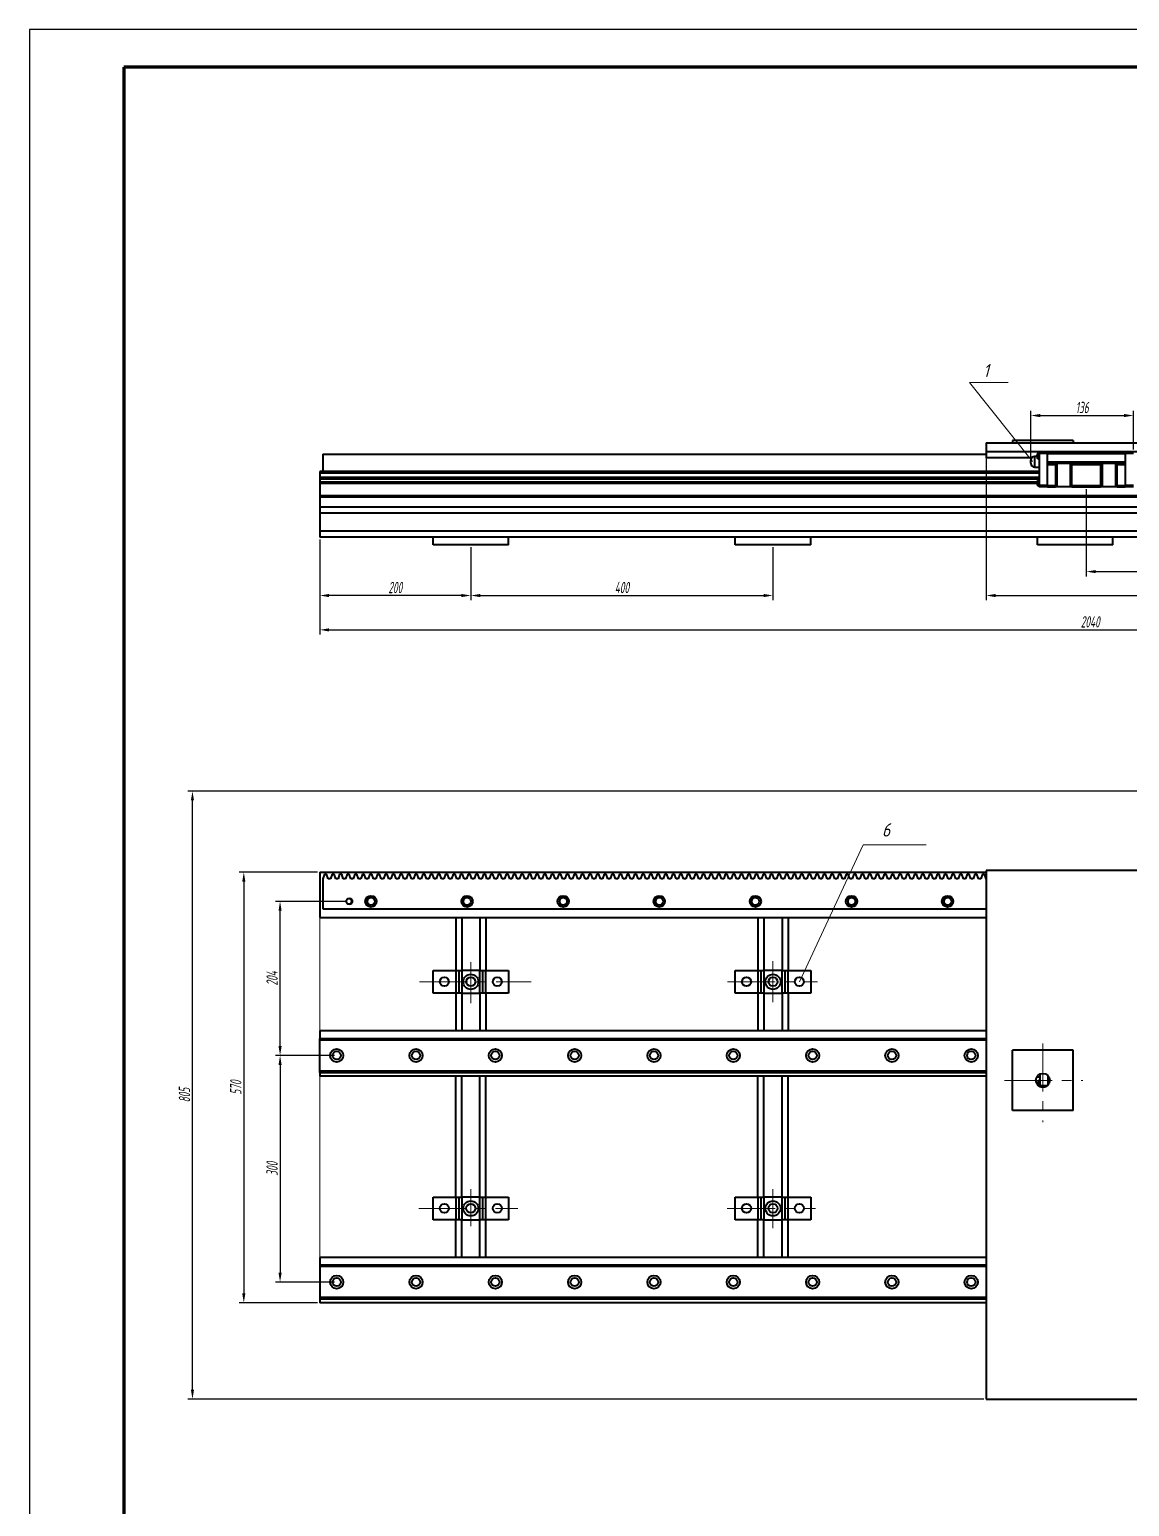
# Model space of a CAD drawing. Header units: millimetres. Extents: x -841 to 0, y 0 to 594.
# Drawn here: x -841.3 to -550.1, y 202.5 to 593.5 of the extents above; entities that cross this region are included whole.
import ezdxf

# ---------------------------------------------------------------- set-up
doc = ezdxf.new("R2010")
doc.units = ezdxf.units.MM
doc.linetypes.add('CENTERX2', pattern=[20.32, 12.7, -2.54, 2.54, -2.54])
doc.layers.add('xishixian', color=7, linetype='Continuous')
for name, color, linetype, lineweight in [('zushixian', 7, 'Continuous', 70), ('中心线层', 1, 'CENTERX2', 15), ('标注层', 4, 'Continuous', 15), ('轮廓实线层', 7, 'Continuous', 40)]:
    doc.layers.add(name, color=color, linetype=linetype, lineweight=lineweight)
doc.styles.add('abc123', font='gbeitc.shx', dxfattribs={"width": 0.7})
doc.styles.get("Standard").update_dxf_attribs({"font": 'gbeitc.shx', "height": 3.5, "bigfont": 'gbcbig.shx'})
doc.dimstyles.new('ISO-25', dxfattribs={"dimtxt": 3, "dimasz": 2.5, "dimexe": 1.25, "dimexo": 0.625, "dimtad": 1, "dimtoh": 1, "dimdec": 0, "dimlfac": 5, "dimdsep": 46, "dimtxsty": 'abc123', "dimcen": 2.5, "dimclrd": 3, "dimadec": 0, "dimazin": 0, "dimtfac": 1, "dimtdec": 0, "dimtmove": 0, "dimatfit": 3, "dimfxl": 1, "dimarcsym": 0})

# ---------------------------------------------------------------- blocks, each defined once
blk = doc.blocks.new('*D64')
at = {"layer": 'Defpoints', "color": 0, "transparency": 16777216}
for p in [(-760.02, 321.92), (-775.02, 261.92), (-760.02, 261.92)]:
    blk.add_point(p, dxfattribs=at)
at = {"layer": '标注层', "color": 0, "lineweight": -2, "transparency": 16777216}
for p, q in [((-760.64, 321.92), (-776.27, 321.92)), ((-760.64, 261.92), (-776.27, 261.92))]:
    blk.add_line(p, q, dxfattribs=at)
at = {"layer": '标注层', "color": 3, "lineweight": -2, "transparency": 16777216}
blk.add_line((-775.02, 319.42), (-775.02, 264.42), dxfattribs=at)
at = {"layer": '标注层', "color": 3, "transparency": 16777216}
for points in [[(-775.43, 319.42), (-774.6, 319.42), (-775.02, 321.92)], [(-775.43, 264.42), (-774.6, 264.42), (-775.02, 261.92)]]:
    blk.add_solid(points, dxfattribs=at)
at = {"layer": '标注层', "color": 0, "transparency": 16777216, "insert": (-777.14, 291.92), "char_height": 3, "attachment_point": 5, "rotation": 90, "style": 'abc123'}
blk.add_mtext('300', dxfattribs=at)
blk = doc.blocks.new('*D65')
at = {"layer": 'Defpoints', "color": 0, "transparency": 16777216}
for p in [(-775.02, 362.72), (-756.68, 362.72), (-760.02, 321.92)]:
    blk.add_point(p, dxfattribs=at)
at = {"layer": '标注层', "color": 0, "lineweight": -2, "transparency": 16777216}
for p, q in [((-757.3, 362.72), (-776.27, 362.72)), ((-760.64, 321.92), (-776.27, 321.92))]:
    blk.add_line(p, q, dxfattribs=at)
at = {"layer": '标注层', "color": 3, "lineweight": -2, "transparency": 16777216}
blk.add_line((-775.02, 324.42), (-775.02, 360.22), dxfattribs=at)
at = {"layer": '标注层', "color": 3, "transparency": 16777216}
for points in [[(-775.43, 360.22), (-774.6, 360.22), (-775.02, 362.72)], [(-775.43, 324.42), (-774.6, 324.42), (-775.02, 321.92)]]:
    blk.add_solid(points, dxfattribs=at)
at = {"layer": '标注层', "color": 0, "transparency": 16777216, "insert": (-777.14, 342.32), "char_height": 3, "attachment_point": 5, "rotation": 90, "style": 'abc123'}
blk.add_mtext('204', dxfattribs=at)
blk = doc.blocks.new('*D66')
at = {"layer": 'Defpoints', "color": 0, "transparency": 16777216}
for p in [(-561.56, 472.5), (-496.56, 472.5), (-496.56, 450.01)]:
    blk.add_point(p, dxfattribs=at)
at = {"layer": '标注层', "color": 0, "lineweight": -2, "transparency": 16777216}
for p, q in [((-561.56, 471.88), (-561.56, 448.76)), ((-496.56, 471.88), (-496.56, 448.76))]:
    blk.add_line(p, q, dxfattribs=at)
at = {"layer": '标注层', "color": 3, "lineweight": -2, "transparency": 16777216}
blk.add_line((-559.06, 450.01), (-499.06, 450.01), dxfattribs=at)
at = {"layer": '标注层', "color": 3, "transparency": 16777216}
for points in [[(-559.06, 450.42), (-559.06, 449.59), (-561.56, 450.01)], [(-499.06, 450.42), (-499.06, 449.59), (-496.56, 450.01)]]:
    blk.add_solid(points, dxfattribs=at)
at = {"layer": '标注层', "color": 0, "transparency": 16777216, "insert": (-529.06, 452.13), "char_height": 3, "attachment_point": 5, "style": 'abc123'}
blk.add_mtext('325', dxfattribs=at)
blk = doc.blocks.new('*D67')
at = {"layer": 'Defpoints', "color": 0, "transparency": 16777216}
for p in [(-764.52, 459.1), (-356.52, 459.1), (-356.52, 434.59)]:
    blk.add_point(p, dxfattribs=at)
at = {"layer": '标注层', "color": 0, "lineweight": -2, "transparency": 16777216}
for p, q in [((-764.52, 458.48), (-764.52, 433.34)), ((-356.52, 458.48), (-356.52, 433.34))]:
    blk.add_line(p, q, dxfattribs=at)
at = {"layer": '标注层', "color": 3, "lineweight": -2, "transparency": 16777216}
blk.add_line((-762.02, 434.59), (-359.02, 434.59), dxfattribs=at)
at = {"layer": '标注层', "color": 3, "transparency": 16777216}
for points in [[(-762.02, 435), (-762.02, 434.17), (-764.52, 434.59)], [(-359.02, 435), (-359.02, 434.17), (-356.52, 434.59)]]:
    blk.add_solid(points, dxfattribs=at)
at = {"layer": '标注层', "color": 0, "transparency": 16777216, "insert": (-560.52, 436.71), "char_height": 3, "attachment_point": 5, "style": 'abc123'}
blk.add_mtext('2040', dxfattribs=at)
blk = doc.blocks.new('*D68')
at = {"layer": 'Defpoints', "color": 0, "transparency": 16777216}
for p in [(-764.52, 370.42), (-784.62, 256.42), (-764.52, 256.42)]:
    blk.add_point(p, dxfattribs=at)
at = {"layer": '标注层', "color": 0, "lineweight": -2, "transparency": 16777216}
for p, q in [((-765.14, 370.42), (-785.87, 370.42)), ((-765.14, 256.42), (-785.87, 256.42))]:
    blk.add_line(p, q, dxfattribs=at)
at = {"layer": '标注层', "color": 3, "lineweight": -2, "transparency": 16777216}
blk.add_line((-784.62, 367.92), (-784.62, 258.92), dxfattribs=at)
at = {"layer": '标注层', "color": 3, "transparency": 16777216}
for points in [[(-785.04, 367.92), (-784.2, 367.92), (-784.62, 370.42)], [(-785.04, 258.92), (-784.2, 258.92), (-784.62, 256.42)]]:
    blk.add_solid(points, dxfattribs=at)
at = {"layer": '标注层', "color": 0, "transparency": 16777216, "insert": (-786.74, 313.42), "char_height": 3, "attachment_point": 5, "rotation": 90, "style": 'abc123'}
blk.add_mtext('570', dxfattribs=at)
blk = doc.blocks.new('*D69')
at = {"layer": 'Defpoints', "color": 0, "transparency": 16777216}
for p in [(-588.06, 484.1), (-472.06, 484.1), (-472.06, 443.68)]:
    blk.add_point(p, dxfattribs=at)
at = {"layer": '标注层', "color": 0, "lineweight": -2, "transparency": 16777216}
for p, q in [((-588.06, 483.48), (-588.06, 442.43)), ((-472.06, 483.48), (-472.06, 442.43))]:
    blk.add_line(p, q, dxfattribs=at)
at = {"layer": '标注层', "color": 3, "lineweight": -2, "transparency": 16777216}
blk.add_line((-585.56, 443.68), (-474.56, 443.68), dxfattribs=at)
at = {"layer": '标注层', "color": 3, "transparency": 16777216}
for points in [[(-585.56, 444.1), (-585.56, 443.26), (-588.06, 443.68)], [(-474.56, 444.1), (-474.56, 443.26), (-472.06, 443.68)]]:
    blk.add_solid(points, dxfattribs=at)
at = {"layer": '标注层', "color": 0, "transparency": 16777216, "insert": (-530.06, 445.8), "char_height": 3, "attachment_point": 5, "style": 'abc123'}
blk.add_mtext('580', dxfattribs=at)
blk = doc.blocks.new('*D75')
at = {"layer": 'Defpoints', "color": 0, "transparency": 16777216}
for p in [(-798.21, 391.92), (-497.72, 391.92), (-588.06, 230.92)]:
    blk.add_point(p, dxfattribs=at)
at = {"layer": '标注层', "color": 0, "lineweight": -2, "transparency": 16777216}
for p, q in [((-498.35, 391.92), (-799.46, 391.92)), ((-588.68, 230.92), (-799.46, 230.92))]:
    blk.add_line(p, q, dxfattribs=at)
at = {"layer": '标注层', "color": 3, "lineweight": -2, "transparency": 16777216}
blk.add_line((-798.21, 233.42), (-798.21, 389.42), dxfattribs=at)
at = {"layer": '标注层', "color": 3, "transparency": 16777216}
for points in [[(-798.63, 389.42), (-797.8, 389.42), (-798.21, 391.92)], [(-798.63, 233.42), (-797.8, 233.42), (-798.21, 230.92)]]:
    blk.add_solid(points, dxfattribs=at)
at = {"layer": '标注层', "color": 0, "transparency": 16777216, "insert": (-800.34, 311.42), "char_height": 3, "attachment_point": 5, "rotation": 90, "style": 'abc123'}
blk.add_mtext('805', dxfattribs=at)
blk = doc.blocks.new('*D77')
at = {"layer": 'Defpoints', "color": 0, "transparency": 16777216}
for p in [(-724.52, 457.1), (-644.52, 457.1), (-644.52, 443.68)]:
    blk.add_point(p, dxfattribs=at)
at = {"layer": '标注层', "color": 0, "lineweight": -2, "transparency": 16777216}
for p, q in [((-724.52, 456.48), (-724.52, 442.43)), ((-644.52, 456.48), (-644.52, 442.43))]:
    blk.add_line(p, q, dxfattribs=at)
at = {"layer": '标注层', "color": 3, "lineweight": -2, "transparency": 16777216}
blk.add_line((-722.02, 443.68), (-647.02, 443.68), dxfattribs=at)
at = {"layer": '标注层', "color": 3, "transparency": 16777216}
for points in [[(-722.02, 444.1), (-722.02, 443.26), (-724.52, 443.68)], [(-647.02, 444.1), (-647.02, 443.26), (-644.52, 443.68)]]:
    blk.add_solid(points, dxfattribs=at)
at = {"layer": '标注层', "color": 0, "transparency": 16777216, "insert": (-684.52, 445.8), "char_height": 3, "attachment_point": 5, "style": 'abc123'}
blk.add_mtext('400', dxfattribs=at)
blk = doc.blocks.new('*D78')
at = {"layer": 'Defpoints', "color": 0, "transparency": 16777216}
for p in [(-764.52, 459.1), (-724.52, 457.1), (-764.52, 443.68)]:
    blk.add_point(p, dxfattribs=at)
at = {"layer": '标注层', "color": 0, "lineweight": -2, "transparency": 16777216}
for p, q in [((-764.52, 458.48), (-764.52, 442.43)), ((-724.52, 456.48), (-724.52, 442.43))]:
    blk.add_line(p, q, dxfattribs=at)
at = {"layer": '标注层', "color": 3, "lineweight": -2, "transparency": 16777216}
blk.add_line((-727.02, 443.68), (-762.02, 443.68), dxfattribs=at)
at = {"layer": '标注层', "color": 3, "transparency": 16777216}
for points in [[(-762.02, 444.1), (-762.02, 443.26), (-764.52, 443.68)], [(-727.02, 444.1), (-727.02, 443.26), (-724.52, 443.68)]]:
    blk.add_solid(points, dxfattribs=at)
at = {"layer": '标注层', "color": 0, "transparency": 16777216, "insert": (-744.52, 445.8), "char_height": 3, "attachment_point": 5, "style": 'abc123'}
blk.add_mtext('200', dxfattribs=at)
blk = doc.blocks.new('*D79')
at = {"layer": 'Defpoints', "color": 0, "transparency": 16777216}
for p in [(-549.06, 491.33), (-549.06, 481.7), (-576.26, 479.1)]:
    blk.add_point(p, dxfattribs=at)
at = {"layer": '标注层', "color": 0, "lineweight": -2, "transparency": 16777216}
for p, q in [((-576.26, 479.73), (-576.26, 492.58)), ((-549.06, 482.33), (-549.06, 492.58))]:
    blk.add_line(p, q, dxfattribs=at)
at = {"layer": '标注层', "color": 3, "lineweight": -2, "transparency": 16777216}
blk.add_line((-573.76, 491.33), (-551.56, 491.33), dxfattribs=at)
at = {"layer": '标注层', "color": 3, "transparency": 16777216}
for points in [[(-573.76, 491.75), (-573.76, 490.91), (-576.26, 491.33)], [(-551.56, 491.75), (-551.56, 490.91), (-549.06, 491.33)]]:
    blk.add_solid(points, dxfattribs=at)
at = {"layer": '标注层', "color": 0, "transparency": 16777216, "insert": (-562.66, 493.45), "char_height": 3, "attachment_point": 5, "style": 'abc123'}
blk.add_mtext('136', dxfattribs=at)

msp = doc.modelspace()

# ---------------------------------------------------------------- linework, layer by layer
at = {"layer": 'xishixian'}
for p, q in [((-0.35, 593.52), (-841.35, 593.52)), ((-841.35, 593.52), (-841.35, -0.48))]:
    msp.add_line(p, q, dxfattribs=at)
at = {"layer": 'zushixian'}
for p, q in [((-10.35, 583.52), (-816.35, 583.52)), ((-816.35, 583.52), (-816.35, 9.52))]:
    msp.add_line(p, q, dxfattribs=at)
at = {"layer": '中心线层'}
for p, q in [((-724.52, 346.65), (-724.52, 335.73)), ((-644.52, 346.87), (-644.52, 336.01)), ((-738.13, 341.42), (-708.52, 341.42)), ((-656.6, 341.42), (-632.71, 341.42)), ((-573.06, 325.06), (-573.06, 304.25)), ((-583.26, 315.32), (-562.51, 315.32)), ((-724.52, 286.49), (-724.52, 276.71)), ((-644.52, 286.49), (-644.52, 276.21)), ((-738.32, 281.42), (-712.09, 281.42)), ((-656.64, 281.42), (-633.3, 281.42))]:
    msp.add_line(p, q, dxfattribs=at)
at = {"layer": '标注层'}
for p, q in [((-575.8, 479.13), (-592.48, 500.05)), ((-592.48, 500.05), (-582.23, 500.05)), ((-637.52, 341.42), (-620.61, 377.65)), ((-620.61, 377.65), (-603.99, 377.65)), ((-764.52, 370.42), (-764.52, 256.42))]:
    msp.add_line(p, q, dxfattribs=at)
at = {"layer": '轮廓实线层', "color": 7, "linetype": 'Continuous', "lineweight": 40}
for p, q in [((-763.68, 481.1), (-763.68, 476.5)), ((-763.68, 481.1), (-588.06, 481.1)), ((-588.06, 484.1), (-472.06, 484.1)), ((-588.06, 484.1), (-588.06, 481.7)), ((-472.06, 481.7), (-588.06, 481.7)), ((-588.06, 481.7), (-588.06, 480.1)), ((-565.06, 484.7), (-581.06, 484.7)), ((-581.06, 484.7), (-581.06, 484.1)), ((-574.06, 481.3), (-574.06, 481.7)), ((-571.86, 481.3), (-574.06, 481.3)), ((-574.06, 481.3), (-574.06, 472.9)), ((-571.91, 481.65), (-571.91, 481.7)), ((-571.86, 481.65), (-571.91, 481.65)), ((-571.86, 481.3), (-571.86, 481.7)), ((-571.86, 481.3), (-551.26, 481.3)), ((-571.86, 479.1), (-571.86, 481.3)), ((-565.06, 484.7), (-565.06, 484.1)), ((-551.26, 481.7), (-551.26, 481.3)), ((-551.21, 481.65), (-551.26, 481.65)), ((-551.26, 481.3), (-551.26, 479.1)), ((-549.06, 481.3), (-551.26, 481.3)), ((-551.21, 481.65), (-551.21, 481.7)), ((-576.06, 480.1), (-588.06, 480.1)), ((-576.26, 479.1), (-576.26, 479.5)), ((-576.26, 478.7), (-576.26, 479.1)), ((-574.64, 480.5), (-575.26, 480.5)), ((-575.26, 477.7), (-574.06, 477.7)), ((-574.64, 480.7), (-574.64, 480.7)), ((-574.58, 480.66), (-574.64, 480.67)), ((-574.64, 480.62), (-574.64, 480.62)), ((-574.64, 480.62), (-574.64, 480.62)), ((-574.63, 480.59), (-574.64, 480.59)), ((-574.64, 480.59), (-574.64, 480.56)), ((-574.64, 480.51), (-574.64, 480.51)), ((-574.63, 480.48), (-574.64, 480.47)), ((-571.86, 479.1), (-551.26, 479.1)), ((-571.86, 478.7), (-571.86, 479.1)), ((-571.86, 478.7), (-551.26, 478.7)), ((-571.86, 478.37), (-571.86, 478.7)), ((-571.86, 478.37), (-569.76, 478.37)), ((-571.86, 472.83), (-571.86, 478.37)), ((-569.76, 478.7), (-569.76, 478.37)), ((-569.76, 478.37), (-569.76, 472.83)), ((-569.36, 478.7), (-569.36, 472.5)), ((-565.76, 472.5), (-565.76, 478.7)), ((-565.36, 478.37), (-565.36, 478.7)), ((-565.36, 478.37), (-557.76, 478.37)), ((-565.36, 472.83), (-565.36, 478.37)), ((-557.76, 478.7), (-557.76, 478.37)), ((-557.76, 478.37), (-557.76, 472.83)), ((-557.36, 478.7), (-557.36, 472.5)), ((-553.76, 472.5), (-553.76, 478.7)), ((-553.36, 478.37), (-553.36, 478.7)), ((-553.36, 478.37), (-551.26, 478.37)), ((-553.36, 472.83), (-553.36, 478.37)), ((-551.26, 479.1), (-551.26, 478.7)), ((-551.26, 478.7), (-551.26, 478.37)), ((-551.26, 478.37), (-551.26, 472.83)), ((-574.06, 476.5), (-764.52, 476.5)), ((-764.52, 476.5), (-764.52, 476.1)), ((-764.52, 476.1), (-764.52, 474.9)), ((-574.06, 474.9), (-764.52, 474.9)), ((-764.52, 474.9), (-764.52, 474.5)), ((-574.06, 474.5), (-764.52, 474.5)), ((-764.52, 474.5), (-764.52, 473.7)), ((-574.61, 473.7), (-764.52, 473.7)), ((-764.52, 473.7), (-764.52, 473.3)), ((-574.64, 473.3), (-764.52, 473.3)), ((-764.52, 473.3), (-764.52, 470.1)), ((-574.58, 473.52), (-574.64, 473.53)), ((-574.63, 473.45), (-574.64, 473.45)), ((-574.63, 473.34), (-574.64, 473.34)), ((-356.52, 470.1), (-764.52, 470.1)), ((-764.52, 470.1), (-764.52, 469.7)), ((-356.52, 469.7), (-764.52, 469.7)), ((-764.52, 469.7), (-764.52, 467.1)), ((-574.06, 472.9), (-571.86, 472.9)), ((-574.06, 472.5), (-574.06, 472.9)), ((-571.86, 472.5), (-574.06, 472.5)), ((-571.86, 472.83), (-569.76, 472.83)), ((-571.86, 472.5), (-571.86, 472.83)), ((-571.86, 472.5), (-569.76, 472.5)), ((-569.76, 472.83), (-569.76, 472.5)), ((-569.76, 472.5), (-569.76, 472.5)), ((-569.36, 472.5), (-569.76, 472.5)), ((-565.76, 472.5), (-569.36, 472.5)), ((-565.36, 472.5), (-565.76, 472.5)), ((-565.36, 472.83), (-557.76, 472.83)), ((-565.36, 472.5), (-565.36, 472.83)), ((-565.36, 472.5), (-557.76, 472.5)), ((-565.36, 472.5), (-565.36, 472.5)), ((-557.76, 472.83), (-557.76, 472.5)), ((-557.76, 472.5), (-557.76, 472.5)), ((-557.36, 472.5), (-557.76, 472.5)), ((-553.76, 472.5), (-557.36, 472.5)), ((-553.36, 472.5), (-553.76, 472.5)), ((-553.36, 472.83), (-551.26, 472.83)), ((-553.36, 472.5), (-553.36, 472.83)), ((-553.36, 472.5), (-551.26, 472.5)), ((-553.36, 472.5), (-553.36, 472.5)), ((-551.26, 472.9), (-549.06, 472.9)), ((-551.26, 472.83), (-551.26, 472.5)), ((-549.06, 472.5), (-551.26, 472.5)), ((-764.52, 467.1), (-764.52, 465.5)), ((-356.52, 467.1), (-764.52, 467.1)), ((-356.52, 465.5), (-764.52, 465.5)), ((-764.52, 465.5), (-764.52, 460.7)), ((-356.52, 460.7), (-764.52, 460.7)), ((-764.52, 460.7), (-764.52, 459.1)), ((-356.52, 459.1), (-764.52, 459.1)), ((-734.52, 457.1), (-734.52, 459.1)), ((-714.52, 457.1), (-714.52, 459.1)), ((-654.52, 457.1), (-654.52, 459.1)), ((-634.52, 457.1), (-634.52, 459.1)), ((-574.52, 457.1), (-574.52, 459.1)), ((-554.52, 457.1), (-554.52, 459.1)), ((-714.52, 457.1), (-734.52, 457.1)), ((-634.52, 457.1), (-654.52, 457.1)), ((-554.52, 457.1), (-574.52, 457.1)), ((-764.52, 370.42), (-764.52, 358.42)), ((-764.52, 370.42), (-588.06, 370.42)), ((-763.24, 369.92), (-763.68, 368.72)), ((-763.68, 368.72), (-763.68, 360.72)), ((-762.72, 369.92), (-763.24, 369.92)), ((-762.28, 368.72), (-762.72, 369.92)), ((-761.68, 368.72), (-762.28, 368.72)), ((-761.24, 369.92), (-761.68, 368.72)), ((-760.71, 369.92), (-761.24, 369.92)), ((-760.28, 368.72), (-760.71, 369.92)), ((-759.68, 368.72), (-760.28, 368.72)), ((-759.24, 369.92), (-759.68, 368.72)), ((-758.71, 369.92), (-759.24, 369.92)), ((-758.28, 368.72), (-758.71, 369.92)), ((-757.67, 368.72), (-758.28, 368.72)), ((-757.24, 369.92), (-757.67, 368.72)), ((-756.71, 369.92), (-757.24, 369.92)), ((-756.27, 368.72), (-756.71, 369.92)), ((-755.67, 368.72), (-756.27, 368.72)), ((-755.24, 369.92), (-755.67, 368.72)), ((-754.71, 369.92), (-755.24, 369.92)), ((-754.27, 368.72), (-754.71, 369.92)), ((-753.67, 368.72), (-754.27, 368.72)), ((-753.23, 369.92), (-753.67, 368.72)), ((-752.71, 369.92), (-753.23, 369.92)), ((-752.27, 368.72), (-752.71, 369.92)), ((-751.67, 368.72), (-752.27, 368.72)), ((-751.23, 369.92), (-751.67, 368.72)), ((-750.7, 369.92), (-751.23, 369.92)), ((-750.27, 368.72), (-750.7, 369.92)), ((-749.67, 368.72), (-750.27, 368.72)), ((-749.23, 369.92), (-749.67, 368.72)), ((-748.7, 369.92), (-749.23, 369.92)), ((-748.27, 368.72), (-748.7, 369.92)), ((-747.66, 368.72), (-748.27, 368.72)), ((-747.23, 369.92), (-747.66, 368.72)), ((-746.7, 369.92), (-747.23, 369.92)), ((-746.26, 368.72), (-746.7, 369.92)), ((-745.66, 368.72), (-746.26, 368.72)), ((-745.23, 369.92), (-745.66, 368.72)), ((-744.7, 369.92), (-745.23, 369.92)), ((-744.26, 368.72), (-744.7, 369.92)), ((-743.66, 368.72), (-744.26, 368.72)), ((-743.22, 369.92), (-743.66, 368.72)), ((-742.7, 369.92), (-743.22, 369.92)), ((-742.26, 368.72), (-742.7, 369.92)), ((-741.66, 368.72), (-742.26, 368.72)), ((-741.22, 369.92), (-741.66, 368.72)), ((-740.69, 369.92), (-741.22, 369.92)), ((-740.26, 368.72), (-740.69, 369.92)), ((-739.66, 368.72), (-740.26, 368.72)), ((-739.22, 369.92), (-739.66, 368.72)), ((-738.69, 369.92), (-739.22, 369.92)), ((-738.26, 368.72), (-738.69, 369.92)), ((-737.65, 368.72), (-738.26, 368.72)), ((-737.22, 369.92), (-737.65, 368.72)), ((-736.69, 369.92), (-737.22, 369.92)), ((-736.25, 368.72), (-736.69, 369.92)), ((-735.65, 368.72), (-736.25, 368.72)), ((-735.22, 369.92), (-735.65, 368.72)), ((-734.69, 369.92), (-735.22, 369.92)), ((-734.25, 368.72), (-734.69, 369.92)), ((-733.65, 368.72), (-734.25, 368.72)), ((-733.21, 369.92), (-733.65, 368.72)), ((-732.69, 369.92), (-733.21, 369.92)), ((-732.25, 368.72), (-732.69, 369.92)), ((-731.65, 368.72), (-732.25, 368.72)), ((-731.21, 369.92), (-731.65, 368.72)), ((-730.68, 369.92), (-731.21, 369.92)), ((-730.25, 368.72), (-730.68, 369.92)), ((-729.65, 368.72), (-730.25, 368.72)), ((-729.21, 369.92), (-729.65, 368.72)), ((-728.68, 369.92), (-729.21, 369.92)), ((-728.25, 368.72), (-728.68, 369.92)), ((-727.64, 368.72), (-728.25, 368.72)), ((-727.21, 369.92), (-727.64, 368.72)), ((-726.68, 369.92), (-727.21, 369.92)), ((-726.24, 368.72), (-726.68, 369.92)), ((-725.64, 368.72), (-726.24, 368.72)), ((-725.21, 369.92), (-725.64, 368.72)), ((-724.68, 369.92), (-725.21, 369.92)), ((-724.24, 368.72), (-724.68, 369.92)), ((-723.64, 368.72), (-724.24, 368.72)), ((-723.2, 369.92), (-723.64, 368.72)), ((-722.68, 369.92), (-723.2, 369.92)), ((-722.24, 368.72), (-722.68, 369.92)), ((-721.64, 368.72), (-722.24, 368.72)), ((-721.2, 369.92), (-721.64, 368.72)), ((-720.67, 369.92), (-721.2, 369.92)), ((-720.24, 368.72), (-720.67, 369.92)), ((-719.64, 368.72), (-720.24, 368.72)), ((-719.2, 369.92), (-719.64, 368.72)), ((-718.67, 369.92), (-719.2, 369.92)), ((-718.24, 368.72), (-718.67, 369.92)), ((-717.63, 368.72), (-718.24, 368.72)), ((-717.2, 369.92), (-717.63, 368.72)), ((-716.67, 369.92), (-717.2, 369.92)), ((-716.23, 368.72), (-716.67, 369.92)), ((-715.63, 368.72), (-716.23, 368.72)), ((-715.2, 369.92), (-715.63, 368.72)), ((-714.67, 369.92), (-715.2, 369.92)), ((-714.23, 368.72), (-714.67, 369.92)), ((-713.63, 368.72), (-714.23, 368.72)), ((-713.19, 369.92), (-713.63, 368.72)), ((-712.67, 369.92), (-713.19, 369.92)), ((-712.23, 368.72), (-712.67, 369.92)), ((-711.63, 368.72), (-712.23, 368.72)), ((-711.19, 369.92), (-711.63, 368.72)), ((-710.66, 369.92), (-711.19, 369.92)), ((-710.23, 368.72), (-710.66, 369.92)), ((-709.63, 368.72), (-710.23, 368.72)), ((-709.19, 369.92), (-709.63, 368.72)), ((-708.66, 369.92), (-709.19, 369.92)), ((-708.23, 368.72), (-708.66, 369.92)), ((-707.62, 368.72), (-708.23, 368.72)), ((-707.19, 369.92), (-707.62, 368.72)), ((-706.66, 369.92), (-707.19, 369.92)), ((-706.22, 368.72), (-706.66, 369.92)), ((-705.62, 368.72), (-706.22, 368.72)), ((-705.19, 369.92), (-705.62, 368.72)), ((-704.66, 369.92), (-705.19, 369.92)), ((-704.22, 368.72), (-704.66, 369.92)), ((-703.62, 368.72), (-704.22, 368.72)), ((-703.18, 369.92), (-703.62, 368.72)), ((-702.66, 369.92), (-703.18, 369.92)), ((-702.22, 368.72), (-702.66, 369.92)), ((-701.62, 368.72), (-702.22, 368.72)), ((-701.18, 369.92), (-701.62, 368.72)), ((-700.65, 369.92), (-701.18, 369.92)), ((-700.22, 368.72), (-700.65, 369.92)), ((-699.62, 368.72), (-700.22, 368.72)), ((-699.18, 369.92), (-699.62, 368.72)), ((-698.65, 369.92), (-699.18, 369.92)), ((-698.22, 368.72), (-698.65, 369.92)), ((-697.61, 368.72), (-698.22, 368.72)), ((-697.18, 369.92), (-697.61, 368.72)), ((-696.65, 369.92), (-697.18, 369.92)), ((-696.21, 368.72), (-696.65, 369.92)), ((-695.61, 368.72), (-696.21, 368.72)), ((-695.18, 369.92), (-695.61, 368.72)), ((-694.65, 369.92), (-695.18, 369.92)), ((-694.21, 368.72), (-694.65, 369.92)), ((-693.61, 368.72), (-694.21, 368.72)), ((-693.17, 369.92), (-693.61, 368.72)), ((-692.65, 369.92), (-693.17, 369.92)), ((-692.21, 368.72), (-692.65, 369.92)), ((-691.61, 368.72), (-692.21, 368.72)), ((-691.17, 369.92), (-691.61, 368.72)), ((-690.64, 369.92), (-691.17, 369.92)), ((-690.21, 368.72), (-690.64, 369.92)), ((-689.61, 368.72), (-690.21, 368.72)), ((-689.17, 369.92), (-689.61, 368.72)), ((-688.64, 369.92), (-689.17, 369.92)), ((-688.21, 368.72), (-688.64, 369.92)), ((-687.6, 368.72), (-688.21, 368.72)), ((-687.17, 369.92), (-687.6, 368.72)), ((-686.64, 369.92), (-687.17, 369.92)), ((-686.2, 368.72), (-686.64, 369.92)), ((-685.6, 368.72), (-686.2, 368.72)), ((-685.17, 369.92), (-685.6, 368.72)), ((-684.64, 369.92), (-685.17, 369.92)), ((-684.2, 368.72), (-684.64, 369.92)), ((-683.6, 368.72), (-684.2, 368.72)), ((-683.16, 369.92), (-683.6, 368.72)), ((-682.64, 369.92), (-683.16, 369.92)), ((-682.2, 368.72), (-682.64, 369.92)), ((-681.6, 368.72), (-682.2, 368.72)), ((-681.16, 369.92), (-681.6, 368.72)), ((-680.63, 369.92), (-681.16, 369.92)), ((-680.2, 368.72), (-680.63, 369.92)), ((-679.6, 368.72), (-680.2, 368.72)), ((-679.16, 369.92), (-679.6, 368.72)), ((-678.63, 369.92), (-679.16, 369.92)), ((-678.2, 368.72), (-678.63, 369.92)), ((-677.59, 368.72), (-678.2, 368.72)), ((-677.16, 369.92), (-677.59, 368.72)), ((-676.63, 369.92), (-677.16, 369.92)), ((-676.19, 368.72), (-676.63, 369.92)), ((-675.59, 368.72), (-676.19, 368.72)), ((-675.16, 369.92), (-675.59, 368.72)), ((-674.63, 369.92), (-675.16, 369.92)), ((-674.19, 368.72), (-674.63, 369.92)), ((-673.59, 368.72), (-674.19, 368.72)), ((-673.15, 369.92), (-673.59, 368.72)), ((-672.63, 369.92), (-673.15, 369.92)), ((-672.19, 368.72), (-672.63, 369.92)), ((-671.59, 368.72), (-672.19, 368.72)), ((-671.15, 369.92), (-671.59, 368.72)), ((-670.62, 369.92), (-671.15, 369.92)), ((-670.19, 368.72), (-670.62, 369.92)), ((-669.59, 368.72), (-670.19, 368.72)), ((-669.15, 369.92), (-669.59, 368.72)), ((-668.62, 369.92), (-669.15, 369.92)), ((-668.19, 368.72), (-668.62, 369.92)), ((-667.58, 368.72), (-668.19, 368.72)), ((-667.15, 369.92), (-667.58, 368.72)), ((-666.62, 369.92), (-667.15, 369.92)), ((-666.18, 368.72), (-666.62, 369.92)), ((-665.58, 368.72), (-666.18, 368.72)), ((-665.15, 369.92), (-665.58, 368.72)), ((-664.62, 369.92), (-665.15, 369.92)), ((-664.18, 368.72), (-664.62, 369.92)), ((-663.58, 368.72), (-664.18, 368.72)), ((-663.14, 369.92), (-663.58, 368.72)), ((-662.62, 369.92), (-663.14, 369.92)), ((-662.18, 368.72), (-662.62, 369.92)), ((-661.58, 368.72), (-662.18, 368.72)), ((-661.14, 369.92), (-661.58, 368.72)), ((-660.61, 369.92), (-661.14, 369.92)), ((-660.18, 368.72), (-660.61, 369.92)), ((-659.58, 368.72), (-660.18, 368.72)), ((-659.14, 369.92), (-659.58, 368.72)), ((-658.61, 369.92), (-659.14, 369.92)), ((-658.18, 368.72), (-658.61, 369.92)), ((-657.57, 368.72), (-658.18, 368.72)), ((-657.14, 369.92), (-657.57, 368.72)), ((-656.61, 369.92), (-657.14, 369.92)), ((-656.17, 368.72), (-656.61, 369.92)), ((-655.57, 368.72), (-656.17, 368.72)), ((-655.14, 369.92), (-655.57, 368.72)), ((-654.61, 369.92), (-655.14, 369.92)), ((-654.17, 368.72), (-654.61, 369.92)), ((-653.57, 368.72), (-654.17, 368.72)), ((-653.13, 369.92), (-653.57, 368.72)), ((-652.61, 369.92), (-653.13, 369.92)), ((-652.17, 368.72), (-652.61, 369.92)), ((-651.57, 368.72), (-652.17, 368.72)), ((-651.13, 369.92), (-651.57, 368.72)), ((-650.6, 369.92), (-651.13, 369.92)), ((-650.17, 368.72), (-650.6, 369.92)), ((-649.57, 368.72), (-650.17, 368.72)), ((-649.13, 369.92), (-649.57, 368.72)), ((-648.6, 369.92), (-649.13, 369.92)), ((-648.17, 368.72), (-648.6, 369.92)), ((-647.56, 368.72), (-648.17, 368.72)), ((-647.13, 369.92), (-647.56, 368.72)), ((-646.6, 369.92), (-647.13, 369.92)), ((-646.16, 368.72), (-646.6, 369.92)), ((-645.56, 368.72), (-646.16, 368.72)), ((-645.13, 369.92), (-645.56, 368.72)), ((-644.6, 369.92), (-645.13, 369.92)), ((-644.16, 368.72), (-644.6, 369.92)), ((-643.56, 368.72), (-644.16, 368.72)), ((-643.12, 369.92), (-643.56, 368.72)), ((-642.6, 369.92), (-643.12, 369.92)), ((-642.16, 368.72), (-642.6, 369.92)), ((-641.56, 368.72), (-642.16, 368.72)), ((-641.12, 369.92), (-641.56, 368.72)), ((-640.59, 369.92), (-641.12, 369.92)), ((-640.16, 368.72), (-640.59, 369.92)), ((-639.56, 368.72), (-640.16, 368.72)), ((-639.12, 369.92), (-639.56, 368.72)), ((-638.59, 369.92), (-639.12, 369.92)), ((-638.16, 368.72), (-638.59, 369.92)), ((-637.55, 368.72), (-638.16, 368.72)), ((-637.12, 369.92), (-637.55, 368.72)), ((-636.59, 369.92), (-637.12, 369.92)), ((-636.15, 368.72), (-636.59, 369.92)), ((-635.55, 368.72), (-636.15, 368.72)), ((-635.12, 369.92), (-635.55, 368.72)), ((-634.59, 369.92), (-635.12, 369.92)), ((-634.15, 368.72), (-634.59, 369.92)), ((-633.55, 368.72), (-634.15, 368.72)), ((-633.11, 369.92), (-633.55, 368.72)), ((-632.59, 369.92), (-633.11, 369.92)), ((-632.15, 368.72), (-632.59, 369.92)), ((-631.55, 368.72), (-632.15, 368.72)), ((-631.11, 369.92), (-631.55, 368.72)), ((-630.58, 369.92), (-631.11, 369.92)), ((-630.15, 368.72), (-630.58, 369.92)), ((-629.55, 368.72), (-630.15, 368.72)), ((-629.11, 369.92), (-629.55, 368.72)), ((-628.58, 369.92), (-629.11, 369.92)), ((-628.15, 368.72), (-628.58, 369.92)), ((-627.54, 368.72), (-628.15, 368.72)), ((-627.11, 369.92), (-627.54, 368.72)), ((-626.58, 369.92), (-627.11, 369.92)), ((-626.14, 368.72), (-626.58, 369.92)), ((-625.54, 368.72), (-626.14, 368.72)), ((-625.11, 369.92), (-625.54, 368.72)), ((-624.58, 369.92), (-625.11, 369.92)), ((-624.14, 368.72), (-624.58, 369.92)), ((-623.54, 368.72), (-624.14, 368.72)), ((-623.1, 369.92), (-623.54, 368.72)), ((-622.58, 369.92), (-623.1, 369.92)), ((-622.14, 368.72), (-622.58, 369.92)), ((-621.54, 368.72), (-622.14, 368.72)), ((-621.1, 369.92), (-621.54, 368.72)), ((-620.57, 369.92), (-621.1, 369.92)), ((-620.14, 368.72), (-620.57, 369.92)), ((-619.54, 368.72), (-620.14, 368.72)), ((-619.1, 369.92), (-619.54, 368.72)), ((-618.57, 369.92), (-619.1, 369.92)), ((-618.14, 368.72), (-618.57, 369.92)), ((-617.53, 368.72), (-618.14, 368.72)), ((-617.1, 369.92), (-617.53, 368.72)), ((-616.57, 369.92), (-617.1, 369.92)), ((-616.13, 368.72), (-616.57, 369.92)), ((-615.53, 368.72), (-616.13, 368.72)), ((-615.1, 369.92), (-615.53, 368.72)), ((-614.57, 369.92), (-615.1, 369.92)), ((-614.13, 368.72), (-614.57, 369.92)), ((-613.53, 368.72), (-614.13, 368.72)), ((-613.09, 369.92), (-613.53, 368.72)), ((-612.57, 369.92), (-613.09, 369.92)), ((-612.13, 368.72), (-612.57, 369.92)), ((-611.53, 368.72), (-612.13, 368.72)), ((-611.09, 369.92), (-611.53, 368.72)), ((-610.56, 369.92), (-611.09, 369.92)), ((-610.13, 368.72), (-610.56, 369.92)), ((-609.53, 368.72), (-610.13, 368.72)), ((-609.09, 369.92), (-609.53, 368.72)), ((-608.56, 369.92), (-609.09, 369.92)), ((-608.13, 368.72), (-608.56, 369.92)), ((-607.52, 368.72), (-608.13, 368.72)), ((-607.09, 369.92), (-607.52, 368.72)), ((-606.56, 369.92), (-607.09, 369.92)), ((-606.12, 368.72), (-606.56, 369.92)), ((-605.52, 368.72), (-606.12, 368.72)), ((-605.09, 369.92), (-605.52, 368.72)), ((-604.56, 369.92), (-605.09, 369.92)), ((-604.12, 368.72), (-604.56, 369.92)), ((-603.52, 368.72), (-604.12, 368.72)), ((-603.08, 369.92), (-603.52, 368.72)), ((-602.56, 369.92), (-603.08, 369.92)), ((-602.12, 368.72), (-602.56, 369.92)), ((-601.52, 368.72), (-602.12, 368.72)), ((-601.08, 369.92), (-601.52, 368.72)), ((-600.55, 369.92), (-601.08, 369.92)), ((-600.12, 368.72), (-600.55, 369.92)), ((-599.52, 368.72), (-600.12, 368.72)), ((-599.08, 369.92), (-599.52, 368.72)), ((-598.55, 369.92), (-599.08, 369.92)), ((-598.12, 368.72), (-598.55, 369.92)), ((-597.51, 368.72), (-598.12, 368.72)), ((-597.08, 369.92), (-597.51, 368.72)), ((-596.55, 369.92), (-597.08, 369.92)), ((-596.11, 368.72), (-596.55, 369.92)), ((-595.51, 368.72), (-596.11, 368.72)), ((-595.08, 369.92), (-595.51, 368.72)), ((-594.55, 369.92), (-595.08, 369.92)), ((-594.11, 368.72), (-594.55, 369.92)), ((-593.51, 368.72), (-594.11, 368.72)), ((-593.07, 369.92), (-593.51, 368.72)), ((-592.55, 369.92), (-593.07, 369.92)), ((-592.11, 368.72), (-592.55, 369.92)), ((-591.51, 368.72), (-592.11, 368.72)), ((-591.07, 369.92), (-591.51, 368.72)), ((-590.54, 369.92), (-591.07, 369.92)), ((-590.11, 368.72), (-590.54, 369.92)), ((-589.51, 368.72), (-590.11, 368.72)), ((-589.07, 369.92), (-589.51, 368.72)), ((-588.54, 369.92), (-589.07, 369.92)), ((-588.11, 368.72), (-588.54, 369.92)), ((-588.06, 368.72), (-588.11, 368.72)), ((-588.06, 370.92), (-588.06, 230.92)), ((-503.06, 370.92), (-588.06, 370.92)), ((-763.68, 360.72), (-588.06, 360.72)), ((-764.52, 358.42), (-588.06, 358.42)), ((-728.52, 358.42), (-728.52, 344.42)), ((-720.52, 358.42), (-720.52, 344.42)), ((-648.52, 358.42), (-648.52, 344.42)), ((-640.52, 358.42), (-640.52, 344.42)), ((-734.52, 338.42), (-734.52, 344.42)), ((-734.52, 344.42), (-728.52, 344.42)), ((-728.52, 344.42), (-726.92, 344.42)), ((-728.52, 344.42), (-728.52, 338.42)), ((-727.72, 344.42), (-727.72, 338.42)), ((-722.12, 344.42), (-726.92, 344.42)), ((-726.92, 344.42), (-726.92, 338.42)), ((-722.12, 344.42), (-720.52, 344.42)), ((-722.12, 338.42), (-722.12, 344.42)), ((-721.32, 338.42), (-721.32, 344.42)), ((-720.52, 338.42), (-720.52, 344.42)), ((-720.52, 344.42), (-714.52, 344.42)), ((-714.52, 344.42), (-714.52, 338.42)), ((-654.52, 338.42), (-654.52, 344.42)), ((-654.52, 344.42), (-648.52, 344.42)), ((-648.52, 344.42), (-646.92, 344.42)), ((-648.52, 344.42), (-648.52, 338.42)), ((-647.72, 344.42), (-647.72, 338.42)), ((-642.12, 344.42), (-646.92, 344.42)), ((-646.92, 344.42), (-646.92, 338.42)), ((-642.12, 344.42), (-640.52, 344.42)), ((-642.12, 338.42), (-642.12, 344.42)), ((-641.32, 338.42), (-641.32, 344.42)), ((-640.52, 338.42), (-640.52, 344.42)), ((-640.52, 344.42), (-634.52, 344.42)), ((-634.52, 344.42), (-634.52, 338.42)), ((-728.52, 338.42), (-734.52, 338.42)), ((-728.52, 338.42), (-728.52, 328.42)), ((-726.92, 338.42), (-728.52, 338.42)), ((-726.92, 338.42), (-722.12, 338.42)), ((-720.52, 338.42), (-722.12, 338.42)), ((-720.52, 338.42), (-720.52, 328.42)), ((-714.52, 338.42), (-720.52, 338.42)), ((-648.52, 338.42), (-654.52, 338.42)), ((-648.52, 338.42), (-648.52, 328.42)), ((-646.92, 338.42), (-648.52, 338.42)), ((-646.92, 338.42), (-642.12, 338.42)), ((-640.52, 338.42), (-642.12, 338.42)), ((-640.52, 338.42), (-640.52, 328.42)), ((-634.52, 338.42), (-640.52, 338.42)), ((-588.06, 328.42), (-764.52, 328.42)), ((-764.52, 328.42), (-764.52, 326.42)), ((-764.52, 326.02), (-764.52, 326.42)), ((-764.52, 326.42), (-588.06, 326.42)), ((-764.52, 317.82), (-764.52, 326.02)), ((-581.06, 307.32), (-581.06, 323.32)), ((-565.06, 323.32), (-581.06, 323.32)), ((-565.06, 307.32), (-565.06, 323.32)), ((-764.52, 317.42), (-764.52, 317.82)), ((-764.52, 317.42), (-764.52, 316.42)), ((-764.52, 317.42), (-588.06, 317.42)), ((-573.81, 313.96), (-573.81, 317.01)), ((-588.06, 316.42), (-764.52, 316.42)), ((-728.52, 284.42), (-728.52, 316.42)), ((-720.52, 284.42), (-720.52, 316.42)), ((-648.52, 284.42), (-648.52, 316.42)), ((-640.52, 284.42), (-640.52, 316.42)), ((-573.81, 316.2), (-574.69, 316.2)), ((-574.39, 314.78), (-574.39, 314.78)), ((-574.39, 314.74), (-574.39, 314.76)), ((-574.32, 314.74), (-574.39, 314.76)), ((-574.39, 314.73), (-574.39, 314.74)), ((-574.39, 314.74), (-574.39, 314.74)), ((-574.32, 314.7), (-574.39, 314.71)), ((-574.39, 314.54), (-574.39, 314.54)), ((-574.39, 314.51), (-574.39, 314.51)), ((-573.81, 313.63), (-573.81, 313.96)), ((-572.48, 313.56), (-573.64, 313.56)), ((-571.66, 314.11), (-571.66, 316.53)), ((-571.61, 314.17), (-571.61, 316.47)), ((-565.06, 307.32), (-581.06, 307.32)), ((-734.52, 278.42), (-734.52, 284.42)), ((-734.52, 284.42), (-728.52, 284.42)), ((-728.52, 284.42), (-726.92, 284.42)), ((-728.52, 284.42), (-728.52, 278.42)), ((-727.72, 284.42), (-727.72, 278.42)), ((-722.12, 284.42), (-726.92, 284.42)), ((-726.92, 284.42), (-726.92, 278.42)), ((-722.12, 284.42), (-720.52, 284.42)), ((-722.12, 278.42), (-722.12, 284.42)), ((-721.32, 278.42), (-721.32, 284.42)), ((-720.52, 278.42), (-720.52, 284.42)), ((-720.52, 284.42), (-714.52, 284.42)), ((-714.52, 284.42), (-714.52, 278.42)), ((-654.52, 284.42), (-648.52, 284.42)), ((-654.52, 278.42), (-654.52, 284.42)), ((-648.52, 284.42), (-646.92, 284.42)), ((-648.52, 284.42), (-648.52, 278.42)), ((-647.72, 284.42), (-647.72, 278.42)), ((-642.12, 284.42), (-646.92, 284.42)), ((-646.92, 284.42), (-646.92, 278.42)), ((-642.12, 284.42), (-640.52, 284.42)), ((-642.12, 278.42), (-642.12, 284.42)), ((-641.32, 278.42), (-641.32, 284.42)), ((-640.52, 278.42), (-640.52, 284.42)), ((-640.52, 284.42), (-634.52, 284.42)), ((-634.52, 284.42), (-634.52, 278.42)), ((-728.52, 278.42), (-734.52, 278.42)), ((-728.52, 268.42), (-728.52, 278.42)), ((-726.92, 278.42), (-728.52, 278.42)), ((-726.92, 278.42), (-722.12, 278.42)), ((-720.52, 278.42), (-722.12, 278.42)), ((-720.52, 268.42), (-720.52, 278.42)), ((-714.52, 278.42), (-720.52, 278.42)), ((-648.52, 278.42), (-654.52, 278.42)), ((-648.52, 268.42), (-648.52, 278.42)), ((-646.92, 278.42), (-648.52, 278.42)), ((-646.92, 278.42), (-642.12, 278.42)), ((-640.52, 278.42), (-642.12, 278.42)), ((-640.52, 268.42), (-640.52, 278.42)), ((-634.52, 278.42), (-640.52, 278.42)), ((-764.52, 268.42), (-764.52, 266.42)), ((-588.06, 268.42), (-764.52, 268.42)), ((-588.06, 266.42), (-764.52, 266.42)), ((-764.52, 266.42), (-764.52, 266.02)), ((-764.52, 266.02), (-764.52, 257.82)), ((-764.52, 257.82), (-764.52, 257.42)), ((-764.52, 257.42), (-764.52, 256.42)), ((-588.06, 257.42), (-764.52, 257.42)), ((-588.06, 256.42), (-764.52, 256.42)), ((-588.06, 230.92), (-472.06, 230.92))]:
    msp.add_line(p, q, dxfattribs=at)
at = {"layer": '轮廓实线层', "color": 8, "linetype": 'Continuous', "lineweight": 40}
for p, q in [((-574.46, 481.14), (-574.46, 481.18)), ((-574.46, 480.04), (-574.46, 481.14)), ((-575.26, 480.5), (-575.26, 479.1)), ((-575.26, 479.1), (-575.26, 477.7)), ((-574.46, 480), (-574.46, 480.04)), ((-574.06, 476.1), (-764.52, 476.1)), ((-574.46, 472.91), (-574.46, 474.01)), ((-574.46, 472.87), (-574.46, 472.91)), ((-726.92, 358.42), (-726.92, 344.42)), ((-722.12, 358.42), (-722.12, 344.42)), ((-646.92, 358.42), (-646.92, 344.42)), ((-642.12, 358.42), (-642.12, 344.42)), ((-726.92, 338.42), (-726.92, 328.42)), ((-722.12, 338.42), (-722.12, 328.42)), ((-646.92, 338.42), (-646.92, 328.42)), ((-642.12, 338.42), (-642.12, 328.42)), ((-764.52, 326.02), (-588.06, 326.02)), ((-764.52, 317.82), (-588.06, 317.82)), ((-726.92, 284.42), (-726.92, 316.42)), ((-722.12, 284.42), (-722.12, 316.42)), ((-646.92, 284.42), (-646.92, 316.42)), ((-642.12, 284.42), (-642.12, 316.42)), ((-574.21, 315.21), (-574.21, 315.23)), ((-574.21, 314.06), (-574.21, 315.21)), ((-573.81, 313.96), (-571.8, 313.96)), ((-726.92, 268.42), (-726.92, 278.42)), ((-722.12, 268.42), (-722.12, 278.42)), ((-646.92, 268.42), (-646.92, 278.42)), ((-642.12, 268.42), (-642.12, 278.42)), ((-588.06, 266.02), (-764.52, 266.02)), ((-588.06, 257.82), (-764.52, 257.82))]:
    msp.add_line(p, q, dxfattribs=at)
at = {"layer": '轮廓实线层', "color": 7, "linetype": 'Continuous', "lineweight": 40, "flags": 128}
for points in [[(-574.64, 480.7), (-574.64, 480.72), (-574.64, 480.72)], [(-574.64, 480.62), (-574.64, 480.66), (-574.64, 480.67)], [(-574.64, 480.57), (-574.64, 480.57), (-574.64, 480.59)], [(-574.64, 473.45), (-574.64, 473.49), (-574.63, 473.51)], [(-574.63, 473.43), (-574.64, 473.44), (-574.64, 473.45)], [(-574.39, 314.82), (-574.39, 314.81), (-574.39, 314.78)], [(-574.39, 314.8), (-574.39, 314.79), (-574.39, 314.76)], [(-574.39, 314.71), (-574.39, 314.74), (-574.39, 314.76)], [(-574.39, 314.5), (-574.39, 314.51), (-574.39, 314.54)]]:
    msp.add_lwpolyline(points, dxfattribs=at)
at = {"layer": '轮廓实线层', "color": 7, "linetype": 'Continuous', "lineweight": 40}
for centre, radius in [((-750.95, 362.72), 1.5), ((-750.95, 362.72), 1), ((-725.51, 362.72), 1.5), ((-725.51, 362.72), 1), ((-700.06, 362.72), 1.5), ((-700.06, 362.72), 1), ((-674.62, 362.72), 1.5), ((-674.62, 362.72), 1), ((-649.17, 362.72), 1.5), ((-649.17, 362.72), 1), ((-623.72, 362.72), 1.5), ((-623.72, 362.72), 1), ((-598.28, 362.72), 1.5), ((-598.28, 362.72), 1), ((-756.68, 362.72), 0.77), ((-731.52, 341.42), 1.2), ((-724.52, 341.42), 2), ((-724.52, 341.42), 1.2), ((-717.52, 341.42), 1.2), ((-651.52, 341.42), 1.2), ((-644.52, 341.42), 2), ((-644.52, 341.42), 1.2), ((-637.52, 341.42), 1.2), ((-760.02, 321.92), 1.75), ((-760.02, 321.92), 1.1), ((-739.02, 321.92), 1.75), ((-739.02, 321.92), 1.1), ((-718.02, 321.92), 1.75), ((-718.02, 321.92), 1.1), ((-697.02, 321.92), 1.75), ((-697.02, 321.92), 1.1), ((-676.02, 321.92), 1.75), ((-676.02, 321.92), 1.1), ((-655.02, 321.92), 1.75), ((-655.02, 321.92), 1.1), ((-634.02, 321.92), 1.75), ((-634.02, 321.92), 1.1), ((-613.02, 321.92), 1.75), ((-613.02, 321.92), 1.1), ((-592.02, 321.92), 1.75), ((-592.02, 321.92), 1.1), ((-573.06, 315.32), 1.85), ((-731.52, 281.42), 1.2), ((-724.52, 281.42), 2), ((-724.52, 281.42), 1.2), ((-717.52, 281.42), 1.2), ((-651.52, 281.42), 1.2), ((-644.52, 281.42), 2), ((-644.52, 281.42), 1.2), ((-637.52, 281.42), 1.2), ((-760.02, 261.92), 1.75), ((-760.02, 261.92), 1.1), ((-739.02, 261.92), 1.75), ((-739.02, 261.92), 1.1), ((-718.02, 261.92), 1.75), ((-718.02, 261.92), 1.1), ((-697.02, 261.92), 1.75), ((-697.02, 261.92), 1.1), ((-676.02, 261.92), 1.75), ((-676.02, 261.92), 1.1), ((-655.02, 261.92), 1.75), ((-655.02, 261.92), 1.1), ((-634.02, 261.92), 1.75), ((-634.02, 261.92), 1.1), ((-613.02, 261.92), 1.75), ((-613.02, 261.92), 1.1), ((-592.02, 261.92), 1.75), ((-592.02, 261.92), 1.1)]:
    msp.add_circle(centre, radius, dxfattribs=at)
for centre, radius, start, end in [((-573.69, 480.61), 0.96, 143.5367, 163.9695), ((-573.69, 480.57), 0.96, 143.5367, 163.9695), ((-574.08, 480.89), 0.48, 88.0857, 143.5367), ((-574.08, 480.86), 0.48, 88.0857, 143.5367), ((-575.26, 479.5), 1, 90, 180), ((-575.26, 478.7), 1, 180, 270), ((-573.84, 480.65), 0.808, 163.9924, 176.0728), ((-573.84, 480.61), 0.808, 163.9922, 176.0723), ((-574.45, 480.6), 0.203, 126.5768, 161.0688), ((-573.79, 480.53), 0.853, 170.6769, 176.0661), ((-574.4, 480.47), 0.259, 132.5039, 161.7749), ((-573.77, 480.62), 0.879, 184.0673, 203.9605), ((-573.84, 480.53), 0.803, 183.8903, 205.0262), ((-573.69, 480.57), 0.96, 196.0305, 216.4633), ((-573.6, 480.72), 0.972, 177.0124, 182.9876), ((-574.41, 480.22), 0.167, 167.5896, 192.4104), ((-574.08, 480.29), 0.48, 216.4633, 271.9143), ((-573.84, 473.48), 0.808, 163.9923, 176.0726), ((-574.45, 473.47), 0.203, 126.579, 161.0683), ((-574.4, 473.34), 0.259, 132.5036, 161.7738), ((-573.77, 473.48), 0.879, 184.0673, 203.9602), ((-573.84, 473.39), 0.803, 183.8899, 205.0262), ((-573.69, 473.44), 0.96, 143.5367, 163.9695), ((-573.69, 473.44), 0.96, 196.0305, 216.4633), ((-573.6, 473.58), 0.972, 177.0125, 182.9875), ((-574.41, 473.09), 0.167, 167.5901, 192.4099), ((-574.08, 473.72), 0.48, 88.0857, 143.5367), ((-574.08, 473.15), 0.48, 216.4633, 271.9143), ((-750.95, 362.72), 1, 92.9486, 267.1594), ((-725.5, 362.72), 1, 92.9487, 267.1592), ((-700.06, 362.72), 1, 87.3953, 272.4967), ((-674.61, 362.72), 1, 90.172, 269.828), ((-649.16, 362.72), 1, 92.9483, 267.1596), ((-623.72, 362.72), 1, 87.3952, 272.4968), ((-598.27, 362.72), 1, 92.948, 267.16), ((-756.8, 362.72), 0.77, 0, 85.5311), ((-756.8, 362.72), 0.77, 274.4689, 0), ((-573.44, 314.66), 0.96, 143.5367, 170.3918), ((-573.44, 314.63), 0.96, 143.5367, 170.3918), ((-574.22, 314.72), 0.176, 123.9723, 167.7084), ((-574.26, 314.76), 0.136, 157.2102, 170.3475), ((-574.19, 314.75), 0.207, 190.3593, 212.7324), ((-574.14, 314.5), 0.261, 133.967, 167.4927), ((-574.2, 314.55), 0.196, 150.8605, 169.9867), ((-573.54, 314.66), 0.861, 186.8952, 204.4374), ((-573.59, 314.61), 0.813, 186.8643, 205.1041), ((-573.44, 314.63), 0.96, 189.6082, 216.4633), ((-573.35, 314.78), 0.969, 174.8665, 185.1335), ((-574.16, 314.29), 0.166, 172.7716, 187.2284), ((-573.83, 314.95), 0.48, 88.0857, 143.5367), ((-573.83, 314.92), 0.48, 88.0857, 143.5367), ((-573.83, 314.35), 0.48, 216.4633, 271.9143)]:
    msp.add_arc(centre, radius, start, end, dxfattribs=at)

# ---------------------------------------------------------------- texts
at = {"layer": '标注层', "char_height": 3.5, "attachment_point": 1}
for s, width, insert in [('1', 11.7847, (-588.87, 504.97)), ('6', 12.6726, (-615.66, 383.37))]:
    msp.add_mtext_dynamic_manual_height_columns(s, width=width, gutter_width=17.5, heights=[0], dxfattribs=dict(at, insert=insert))

# ---------------------------------------------------------------- dimensions: what is measured, and where the dimension line sits
at = {"layer": '标注层'}
for base, p1, p2, picture, middle in [((-549.06, 491.33), (-576.26, 479.1), (-549.06, 481.7), '*D79', (-562.66, 491.33)), ((-356.52, 434.59), (-764.52, 459.1), (-356.52, 459.1), '*D67', (-560.52, 434.59))]:
    dim = msp.add_linear_dim(base=base, p1=p1, p2=p2, dimstyle='ISO-25', dxfattribs=at)
    dim.commit()
    dim.dimension.update_dxf_attribs({"geometry": picture, "text_midpoint": middle, "dimtype": 160})
for base, p1, p2, picture, middle in [((-472.06, 443.68), (-588.06, 484.1), (-472.06, 484.1), '*D69', (-530.06, 445.8)), ((-496.56, 450.01), (-561.56, 472.5), (-496.56, 472.5), '*D66', (-529.06, 452.13)), ((-764.52, 443.68), (-724.52, 457.1), (-764.52, 459.1), '*D78', (-744.52, 445.8)), ((-644.52, 443.68), (-724.52, 457.1), (-644.52, 457.1), '*D77', (-684.52, 445.8))]:
    dim = msp.add_linear_dim(base=base, p1=p1, p2=p2, dimstyle='ISO-25', dxfattribs=at)
    dim.commit()
    dim.dimension.update_dxf_attribs({"geometry": picture, "text_midpoint": middle})
for base, p1, p2, picture, middle in [((-798.21, 391.92), (-588.06, 230.92), (-497.72, 391.92), '*D75', (-800.34, 311.42)), ((-784.62, 256.42), (-764.52, 370.42), (-764.52, 256.42), '*D68', (-786.74, 313.42)), ((-775.02, 261.92), (-760.02, 321.92), (-760.02, 261.92), '*D64', (-777.14, 291.92))]:
    dim = msp.add_linear_dim(base=base, p1=p1, p2=p2, angle=90, dimstyle='ISO-25', dxfattribs=at)
    dim.commit()
    dim.dimension.update_dxf_attribs({"geometry": picture, "text_midpoint": middle})
dim = msp.add_linear_dim(base=(-775.02, 362.72), p1=(-760.02, 321.92), p2=(-756.68, 362.72), angle=90, dimstyle='ISO-25', dxfattribs=at)
dim.commit()
dim.dimension.update_dxf_attribs({"geometry": '*D65', "text_midpoint": (-775.02, 342.32), "dimtype": 160})

doc.saveas('drawing.dxf')
